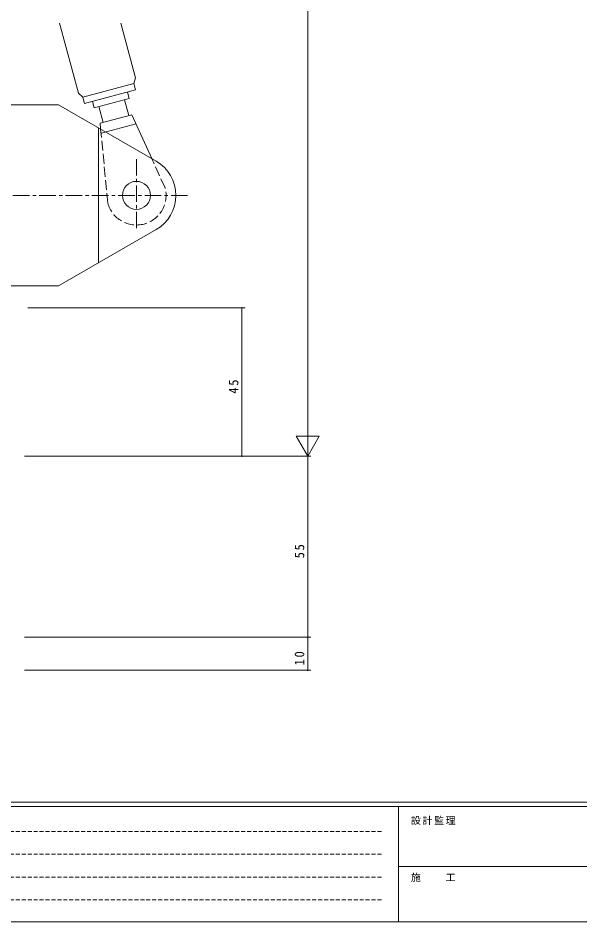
# Model space of a CAD drawing. Units: millimetres on the paper. Extents: x -420 to 373, y -297 to 267.
# Drawn here: x -275.6 to -105, y -297 to -22.6 of the extents above; entities that cross this region are included whole.
import ezdxf

# ---------------------------------------------------------------- set-up
doc = ezdxf.new("R2010")
doc.units = ezdxf.units.MM
for name, pattern in [('CHAIN1', [8, 5, -1, 1, -1]), ('DASHED1', [1.8, 1.2, -0.6]), ('DASHED3', [4, 3, -1])]:
    doc.linetypes.add(name, pattern=pattern)
for name, color, linetype, lineweight in [('0-1_YKK_ZWAK', 7, 'Continuous', 9), ('0-5_YKK_13', 4, 'Continuous', 9), ('0-6_YKK_D', 6, 'Continuous', 9)]:
    doc.layers.add(name, color=color, linetype=linetype, lineweight=lineweight)
doc.styles.add('ＭＳ ゴシック', font='')
doc.styles.get('ＭＳ ゴシック').set_extended_font_data('MS Gothic')

msp = doc.modelspace()

# ---------------------------------------------------------------- linework, layer by layer
at = {"layer": '0-1_YKK_ZWAK'}
for p, q in [((352.3, -260.575), (-417.7, -260.575)), ((314.5, -261.975), (-417.7, -261.975)), ((-160.1, -261.975), (-160.1, -296.975)), ((-160.1, -280.175), (-31.3, -280.175)), ((-417.7, -296.975), (314.5, -296.975))]:
    msp.add_line(p, q, dxfattribs=at)
at = {"layer": '0-1_YKK_ZWAK', "linetype": 'DASHED1'}
for p, q in [((-413.101, -269.488), (-164.909, -269.488)), ((-413.101, -276.416), (-164.909, -276.416)), ((-413.101, -283.345), (-164.909, -283.345)), ((-413.101, -290.274), (-164.909, -290.274))]:
    msp.add_line(p, q, dxfattribs=at)
at = {"layer": '0-5_YKK_13'}
for p, q in [((-240.515, -42.446), (-255.97, -46.587)), ((-263.331, -48.899), (-299.7, -48.899)), ((-263.331, -48.899), (-233.7, -66.006)), ((-243.344, -47.345), (-242.048, -52.181)), ((-251.071, -49.416), (-249.775, -54.252)), ((-250.741, -54.51), (-241.082, -51.922)), ((-235.022, -65.243), (-241.082, -51.922)), ((-250.571, -56.266), (-250.741, -54.51)), ((-250.448, -57.538), (-239.823, -54.691)), ((-251.26, -96.929), (-251.26, -55.868)), ((-263.331, -103.899), (-233.7, -86.791)), ((-299.7, -103.899), (-263.331, -103.899))]:
    msp.add_line(p, q, dxfattribs=at)
at = {"layer": '0-5_YKK_13', "linetype": 'DASHED3'}
for p, q in [((-248.393, -78.728), (-250.571, -56.266)), ((-231.007, -74.069), (-235.022, -65.243))]:
    msp.add_line(p, q, dxfattribs=at)
at = {"layer": '0-5_YKK_13', "linetype": 'CHAIN1'}
for p, q in [((-239.7, -65.399), (-239.7, -87.399)), ((-224.2, -76.399), (-304.8, -76.399))]:
    msp.add_line(p, q, dxfattribs=at)
at = {"layer": '0-5_YKK_13'}
for points in [[(-239.998, -44.378), (-255.452, -48.519), (-255.97, -46.587), (-257.324, -45.397), (-263.037, -24.075)], [(-244.402, -24.075), (-239.938, -40.739), (-240.515, -42.446), (-239.998, -44.378)], [(-242.412, -45.025), (-241.895, -46.957), (-252.52, -49.804), (-253.038, -47.872)]]:
    msp.add_lwpolyline(points, dxfattribs=at)
msp.add_circle((-239.7, -76.399), 4.25, dxfattribs=at)
msp.add_arc((-239.7, -76.399), 12, 299.99998, 60, dxfattribs=at)
at = {"layer": '0-5_YKK_13', "linetype": 'DASHED3'}
msp.add_arc((-239.7, -76.399), 9, 194.99998, 14.99998, dxfattribs=at)
at = {"layer": '0-6_YKK_D'}
for p, q in [((-187.7, -148.575), (-187.7, 137.425)), ((-272.7, -110.575), (-206.7, -110.575)), ((-207.7, -155.575), (-207.7, -110.575)), ((-187.7, -155.575), (-187.7, -143.451)), ((-184.2, -149.513), (-191.2, -149.513)), ((-187.7, -155.575), (-191.2, -149.513)), ((-187.7, -155.575), (-184.2, -149.513)), ((-273.7, -155.575), (-186.7, -155.575)), ((-273.7, -155.575), (-186.7, -155.575)), ((-272.7, -155.575), (-206.7, -155.575)), ((-187.7, -210.575), (-187.7, -155.575)), ((-273.7, -210.575), (-186.7, -210.575)), ((-273.7, -210.575), (-186.7, -210.575)), ((-187.7, -210.575), (-187.7, -220.575)), ((-273.7, -220.575), (-186.7, -220.575))]:
    msp.add_line(p, q, dxfattribs=at)
for centre, start, end in [((-207.7, -110.575), 90, 270), ((-207.7, -110.575), 270, 90), ((-207.7, -155.575), 90, 270), ((-207.7, -155.575), 270, 90), ((-187.7, -210.575), 90, 270), ((-187.7, -210.575), 90, 270), ((-187.7, -210.575), 270, 90), ((-187.7, -210.575), 270, 90), ((-187.7, -220.575), 90, 270), ((-187.7, -220.575), 270, 90)]:
    msp.add_arc(centre, 0.106, start, end, dxfattribs=at)

# ---------------------------------------------------------------- texts
at = {"layer": '0-1_YKK_ZWAK', "char_height": 2.199, "attachment_point": 7, "style": 'ＭＳ ゴシック'}
for s, insert in [('\\T1.17;設計監理', (-156.331, -267.508)), ('\\T1.17;施\u3000\u3000工', (-156.331, -284.83))]:
    msp.add_mtext(s, dxfattribs=dict(at, insert=insert))
at = {"layer": '0-6_YKK_D', "color": 7, "char_height": 2.933, "attachment_point": 7, "rotation": 90, "style": 'ＭＳ ゴシック'}
for s, insert in [('\\T1.27;\\W0.95;45', (-208.7, -136.595)), ('\\T1.27;\\W0.95;55', (-188.7, -186.595)), ('\\T1.27;\\W0.95;10', (-188.7, -219.095))]:
    msp.add_mtext(s, dxfattribs=dict(at, insert=insert))

doc.saveas('drawing.dxf')
